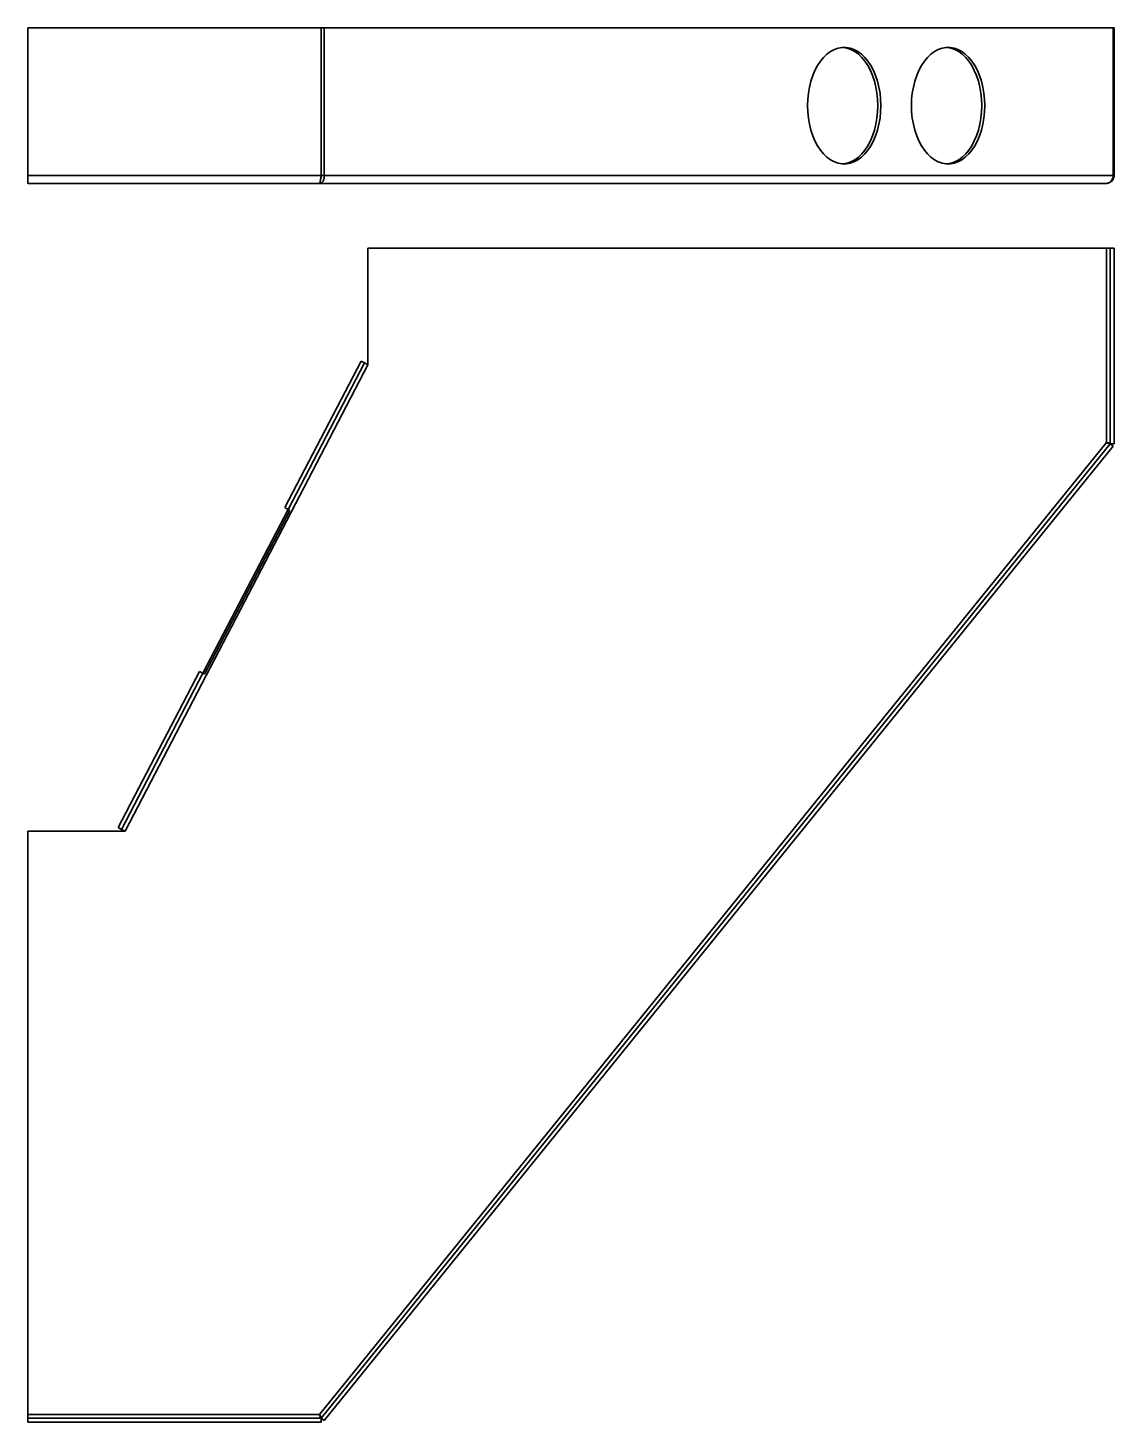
# Model space of a CAD drawing. Header units: millimetres. Extents: x -766 to 905, y -508 to 353.
# Drawn here: x 346 to 905, y -364 to 353 of the extents above; entities that cross this region are included whole.
import ezdxf

# ---------------------------------------------------------------- set-up
doc = ezdxf.new("R2010")
doc.units = ezdxf.units.MM

msp = doc.modelspace()

# ---------------------------------------------------------------- linework, layer by layer
at = {"color": 7, "linetype": 'Continuous', "lineweight": 35}
for p, q in [((346.16, 352.86), (346.16, 276.86)), ((497.11, 352.86), (346.16, 352.86)), ((497.11, 276.86), (497.11, 352.86)), ((497.11, 352.86), (497.12, 352.86)), ((497.12, 352.86), (497.12, 276.86)), ((498.67, 352.86), (497.12, 352.86)), ((498.67, 352.86), (498.67, 276.86)), ((904.71, 352.86), (498.67, 352.86)), ((904.71, 276.86), (904.71, 352.86)), ((905.16, 352.86), (904.71, 352.86)), ((905.16, 352.86), (905.16, 276.86)), ((346.16, 272.86), (346.16, 276.86)), ((497.11, 276.86), (346.16, 276.86)), ((346.16, 272.86), (496.16, 272.86)), ((496.16, 272.86), (901.16, 272.86)), ((497.12, 276.86), (498.67, 276.86)), ((904.71, 276.86), (498.67, 276.86)), ((904.71, 276.86), (905.16, 276.86)), ((901.16, 239.58), (521.16, 239.58)), ((521.16, 239.58), (521.16, 179.58)), ((903.16, 239.58), (901.16, 239.58)), ((901.16, 139.58), (901.16, 239.58)), ((905.16, 239.58), (903.16, 239.58)), ((903.16, 239.58), (903.16, 138.88)), ((905.16, 239.58), (905.16, 138.88)), ((521.16, 179.58), (396.16, -60.42)), ((478.35, 106.04), (517.61, 181.43)), ((480.12, 105.12), (519.39, 180.51)), ((517.61, 181.43), (519.39, 180.51)), ((521.16, 179.58), (519.39, 180.51)), ((496.16, -360.42), (901.16, 139.58)), ((903.16, 138.87), (497.12, -362.41)), ((904.71, 137.61), (498.67, -363.67)), ((905.16, 138.88), (903.16, 138.88)), ((904.71, 137.61), (903.16, 138.87)), ((480.12, 105.12), (436.24, 20.86)), ((481.01, 104.66), (437.13, 20.4)), ((478.35, 106.04), (480.12, 105.12)), ((480.12, 105.12), (481.01, 104.66)), ((392.61, -58.57), (434.46, 21.79)), ((434.46, 21.79), (436.24, 20.86)), ((394.39, -59.49), (436.24, 20.86)), ((437.13, 20.4), (436.24, 20.86)), ((346.16, -60.42), (346.16, -360.42)), ((396.16, -60.42), (346.16, -60.42)), ((392.61, -58.57), (394.39, -59.49)), ((394.39, -59.49), (396.16, -60.42)), ((346.16, -360.42), (346.16, -362.42)), ((346.16, -360.42), (496.16, -360.42)), ((346.16, -364.42), (346.16, -362.42)), ((497.11, -362.42), (346.16, -362.42)), ((497.11, -364.42), (346.16, -364.42)), ((497.11, -364.42), (497.11, -362.42)), ((498.67, -363.67), (497.12, -362.41))]:
    msp.add_line(p, q, dxfattribs=at)
at = {"color": 7, "linetype": 'Continuous', "lineweight": 35, "flags": 128}
for points in [[(785.12, 312.86), (785.01, 316.11), (784.68, 319.31), (784.13, 322.44), (783.38, 325.46), (782.42, 328.33), (781.27, 331.02), (779.95, 333.49), (778.46, 335.73), (776.84, 337.69), (775.08, 339.37), (773.23, 340.73), (771.29, 341.77), (769.29, 342.47), (767.26, 342.82), (765.22, 342.82), (763.18, 342.47), (761.19, 341.77), (759.25, 340.73), (757.39, 339.37), (755.64, 337.69), (754.01, 335.73), (752.53, 333.49), (751.21, 331.02), (750.06, 328.33), (749.1, 325.46), (748.34, 322.44), (747.8, 319.31), (747.47, 316.11), (747.36, 312.86), (747.47, 309.62), (747.8, 306.41), (748.34, 303.28), (749.1, 300.26), (750.06, 297.39), (751.21, 294.71), (752.53, 292.23), (754.01, 290), (755.64, 288.03), (757.39, 286.36), (759.25, 284.99), (761.19, 283.96), (763.18, 283.26), (765.22, 282.91), (767.26, 282.91), (769.29, 283.26), (771.29, 283.96), (773.23, 284.99), (775.08, 286.36), (776.84, 288.03), (778.46, 290), (779.95, 292.23), (781.27, 294.71), (782.42, 297.39), (783.38, 300.26), (784.13, 303.28), (784.68, 306.41), (785.01, 309.62), (785.12, 312.86)], [(765.46, 342.84), (765.71, 342.82), (767.74, 342.47), (769.74, 341.77), (771.67, 340.73), (773.53, 339.37), (775.28, 337.69), (776.91, 335.73), (778.39, 333.49), (779.72, 331.02), (780.86, 328.33), (781.82, 325.46), (782.58, 322.44), (783.13, 319.31), (783.46, 316.11), (783.57, 312.86), (783.46, 309.62), (783.13, 306.41), (782.58, 303.28), (781.82, 300.26), (780.86, 297.39), (779.72, 294.71), (778.39, 292.23), (776.91, 290), (775.28, 288.03), (773.53, 286.36), (771.67, 284.99), (769.74, 283.96), (767.74, 283.26), (765.71, 282.91), (765.46, 282.89)], [(838.62, 312.86), (838.51, 316.11), (838.18, 319.31), (837.63, 322.44), (836.88, 325.46), (835.92, 328.33), (834.77, 331.02), (833.45, 333.49), (831.96, 335.73), (830.34, 337.69), (828.58, 339.37), (826.73, 340.73), (824.79, 341.77), (822.79, 342.47), (820.76, 342.82), (818.72, 342.82), (816.68, 342.47), (814.69, 341.77), (812.75, 340.73), (810.89, 339.37), (809.14, 337.69), (807.51, 335.73), (806.03, 333.49), (804.71, 331.02), (803.56, 328.33), (802.6, 325.46), (801.85, 322.44), (801.3, 319.31), (800.97, 316.11), (800.86, 312.86), (800.97, 309.62), (801.3, 306.41), (801.85, 303.28), (802.6, 300.26), (803.56, 297.39), (804.71, 294.71), (806.03, 292.23), (807.51, 290), (809.14, 288.03), (810.89, 286.36), (812.75, 284.99), (814.69, 283.96), (816.68, 283.26), (818.72, 282.91), (820.76, 282.91), (822.79, 283.26), (824.79, 283.96), (826.73, 284.99), (828.58, 286.36), (830.34, 288.03), (831.96, 290), (833.45, 292.23), (834.77, 294.71), (835.92, 297.39), (836.88, 300.26), (837.63, 303.28), (838.18, 306.41), (838.51, 309.62), (838.62, 312.86)], [(818.96, 342.84), (819.21, 342.82), (821.24, 342.47), (823.24, 341.77), (825.17, 340.73), (827.03, 339.37), (828.78, 337.69), (830.41, 335.73), (831.89, 333.49), (833.22, 331.02), (834.36, 328.33), (835.32, 325.46), (836.08, 322.44), (836.63, 319.31), (836.96, 316.11), (837.07, 312.86), (836.96, 309.62), (836.63, 306.41), (836.08, 303.28), (835.32, 300.26), (834.36, 297.39), (833.22, 294.71), (831.89, 292.23), (830.41, 290), (828.78, 288.03), (827.03, 286.36), (825.17, 284.99), (823.24, 283.96), (821.24, 283.26), (819.21, 282.91), (818.96, 282.89)]]:
    msp.add_lwpolyline(points, dxfattribs=at)
at = {"color": 7, "linetype": 'Continuous', "lineweight": 35}
for points, knots in [([(497.11, 276.86), (497.07, 276.6), (497.03, 276.34), (496.95, 275.83), (496.91, 275.57), (496.83, 275.09), (496.79, 274.86), (496.71, 274.42), (496.67, 274.22), (496.6, 273.85), (496.56, 273.68), (496.48, 273.39), (496.44, 273.27), (496.32, 272.97), (496.24, 272.86), (496.16, 272.86)], [0, 0, 0, 0, 0.125, 0.125, 0.25, 0.25, 0.375, 0.375, 0.5, 0.5, 0.625, 0.625, 0.75, 0.75, 1, 1, 1, 1]), ([(496.16, 272.86), (496.34, 272.86), (496.52, 272.89), (496.87, 272.99), (497.04, 273.07), (497.36, 273.27), (497.52, 273.39), (497.81, 273.68), (497.94, 273.85), (498.18, 274.22), (498.28, 274.42), (498.46, 274.85), (498.53, 275.09), (498.69, 275.81), (498.72, 276.33), (498.67, 276.86)], [0, 0, 0, 0, 0.125, 0.125, 0.25, 0.25, 0.375, 0.375, 0.5, 0.5, 0.625, 0.625, 0.75, 0.75, 1, 1, 1, 1]), ([(496.86, 275.3), (496.88, 275.31), (497, 275.44), (497.13, 275.87), (497.19, 276.41), (497.13, 276.75), (497.12, 276.86)], [0, 0, 0, 0, 0.0414668, 0.4315554, 0.8216435, 1, 1, 1, 1]), ([(904.71, 276.86), (904.69, 276.6), (904.65, 276.34), (904.54, 275.83), (904.46, 275.57), (904.27, 275.09), (904.15, 274.86), (903.89, 274.42), (903.74, 274.22), (903.42, 273.85), (903.24, 273.68), (902.87, 273.39), (902.67, 273.27), (902.26, 273.07), (902.04, 272.99), (901.61, 272.89), (901.38, 272.86), (901.16, 272.86)], [0, 0, 0, 0, 0.125, 0.125, 0.25, 0.25, 0.375, 0.375, 0.5, 0.5, 0.625, 0.625, 0.75, 0.75, 0.875, 0.875, 1, 1, 1, 1]), ([(901.99, 273), (902.16, 273.03), (902.78, 273.11), (903.72, 273.71), (904.63, 274.72), (905.1, 275.84), (905.14, 276.58), (905.16, 276.86)], [0, 0, 0, 0, 0.094934, 0.344347, 0.59376, 0.843173, 1, 1, 1, 1]), ([(903.16, 138.87), (903.14, 138.85), (903.11, 138.83), (903.03, 138.82), (902.99, 138.82), (902.87, 138.84), (902.8, 138.85), (902.66, 138.9), (902.57, 138.93), (902.39, 139), (902.29, 139.04), (902.09, 139.13), (901.98, 139.18), (901.64, 139.34), (901.4, 139.46), (901.16, 139.58)], [0, 0, 0, 0, 0.125, 0.125, 0.25, 0.25, 0.375, 0.375, 0.5, 0.5, 0.625, 0.625, 0.75, 0.75, 1, 1, 1, 1]), ([(901.16, 139.58), (901.29, 139.55), (901.42, 139.52), (901.68, 139.47), (901.8, 139.44), (902.05, 139.38), (902.16, 139.35), (902.38, 139.29), (902.48, 139.26), (902.67, 139.2), (902.75, 139.17), (902.9, 139.11), (902.96, 139.09), (903.11, 139), (903.16, 138.94), (903.16, 138.88)], [0, 0, 0, 0, 0.125, 0.125, 0.25, 0.25, 0.375, 0.375, 0.5, 0.5, 0.625, 0.625, 0.75, 0.75, 1, 1, 1, 1]), ([(496.16, -360.42), (496.24, -360.53), (496.31, -360.64), (496.46, -360.87), (496.54, -360.98), (496.68, -361.19), (496.74, -361.29), (496.86, -361.49), (496.91, -361.59), (497.01, -361.76), (497.05, -361.85), (497.11, -362), (497.13, -362.07), (497.18, -362.26), (497.17, -362.35), (497.12, -362.41)], [0, 0, 0, 0, 0.125, 0.125, 0.25, 0.25, 0.375, 0.375, 0.5, 0.5, 0.625, 0.625, 0.75, 0.75, 1, 1, 1, 1]), ([(497.11, -362.42), (497.07, -362.42), (497.03, -362.4), (496.95, -362.35), (496.91, -362.31), (496.83, -362.21), (496.79, -362.15), (496.71, -362.01), (496.67, -361.92), (496.6, -361.74), (496.56, -361.64), (496.48, -361.42), (496.44, -361.3), (496.32, -360.94), (496.24, -360.68), (496.16, -360.42)], [0, 0, 0, 0, 0.125, 0.125, 0.25, 0.25, 0.375, 0.375, 0.5, 0.5, 0.625, 0.625, 0.75, 0.75, 1, 1, 1, 1])]:
    msp.add_open_spline(points, degree=3, knots=knots, dxfattribs=at)

doc.saveas('drawing.dxf')
